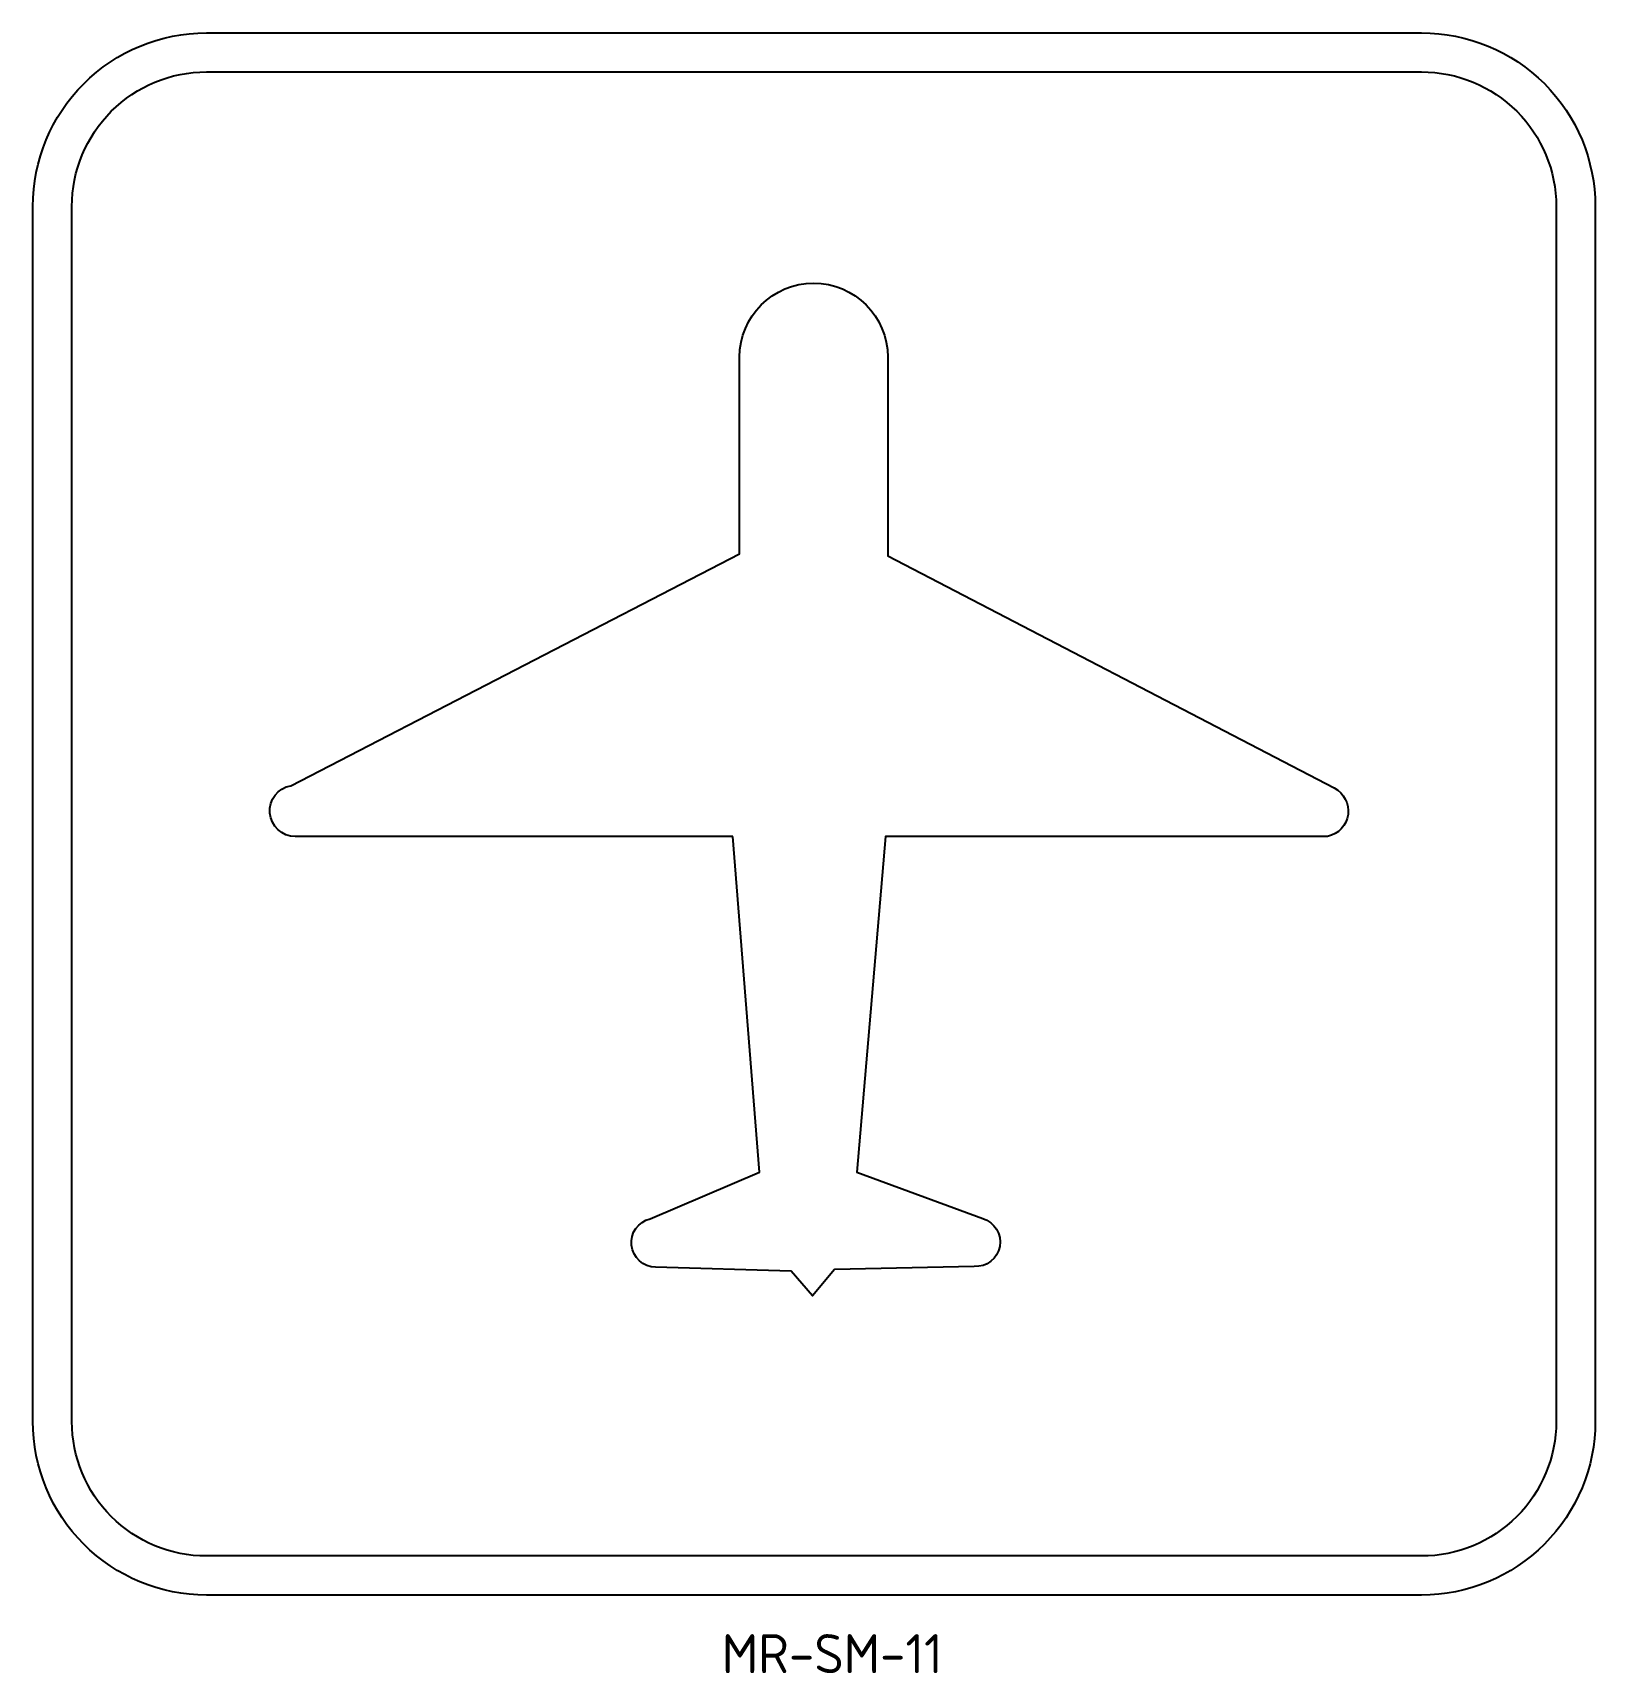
# Model space of a CAD drawing. Extents: x 191 to 311, y 150 to 276.
import ezdxf
from ezdxf.enums import TextEntityAlignment as Align

# ---------------------------------------------------------------- set-up
doc = ezdxf.new("R2010")
doc.units = 0
for name, color, linetype in [('L25', 1, 'CONTINUOUS'), ('L35', 3, 'CONTINUOUS'), ('T25', 1, 'CONTINUOUS')]:
    doc.layers.add(name, color=color, linetype=linetype)
doc.styles.add('ISO', font='iso3098b.shx')

# ---------------------------------------------------------------- blocks, each defined once
blk = doc.blocks.new('S11-475')
at = {"layer": 'L25'}
blk.add_lwpolyline([(13.584, 15.16), (1.807, 15.16, -0.916765), (1.688, 16.527), (13.762, 22.768), (13.762, 28.059, -1), (17.748, 28.059), (17.748, 22.709), (29.763, 16.467, -0.704376), (29.584, 15.16), (17.688, 15.16), (16.915, 6.124), (20.305, 4.876, -0.89263), (20.075, 3.588), (16.32, 3.509), (15.725, 2.795), (15.153, 3.462), (11.502, 3.568, -0.888193), (11.36, 4.872), (14.298, 6.124)], format="xyb", close=True, dxfattribs=at)

msp = doc.modelspace()

# ---------------------------------------------------------------- linework, layer by layer
at = {"layer": 'L35', "linetype": 'Continuous'}
for points in [[(190.81, 169.3), (190.81, 262.63, -0.414214), (204.14, 275.96), (297.47, 275.96, -0.414214), (310.81, 262.63), (310.81, 169.3, -0.414214), (297.47, 155.96), (204.14, 155.96, -0.414214)], [(204.14, 158.96, -0.414214), (193.81, 169.3), (193.81, 262.63, -0.414214), (204.14, 272.96), (297.47, 272.96, -0.414214), (307.81, 262.63), (307.81, 169.3, -0.414214), (297.47, 158.96)]]:
    msp.add_lwpolyline(points, format="xyb", close=True, dxfattribs=at)

# ---------------------------------------------------------------- block references
at = {"layer": 'L25', "linetype": 'Continuous', "xscale": 2.854260089686099, "yscale": 2.854260089686099, "zscale": 2.854260089686099}
msp.add_blockref('S11-475', (205.81, 170.96), dxfattribs=at)

# ---------------------------------------------------------------- texts
at = {"layer": 'T25', "color": 3, "style": 'ISO'}
msp.add_text('MR-SM-11', height=3, dxfattribs=at).set_placement((252.21, 149.96), align=Align.CENTER)

doc.saveas('drawing.dxf')
